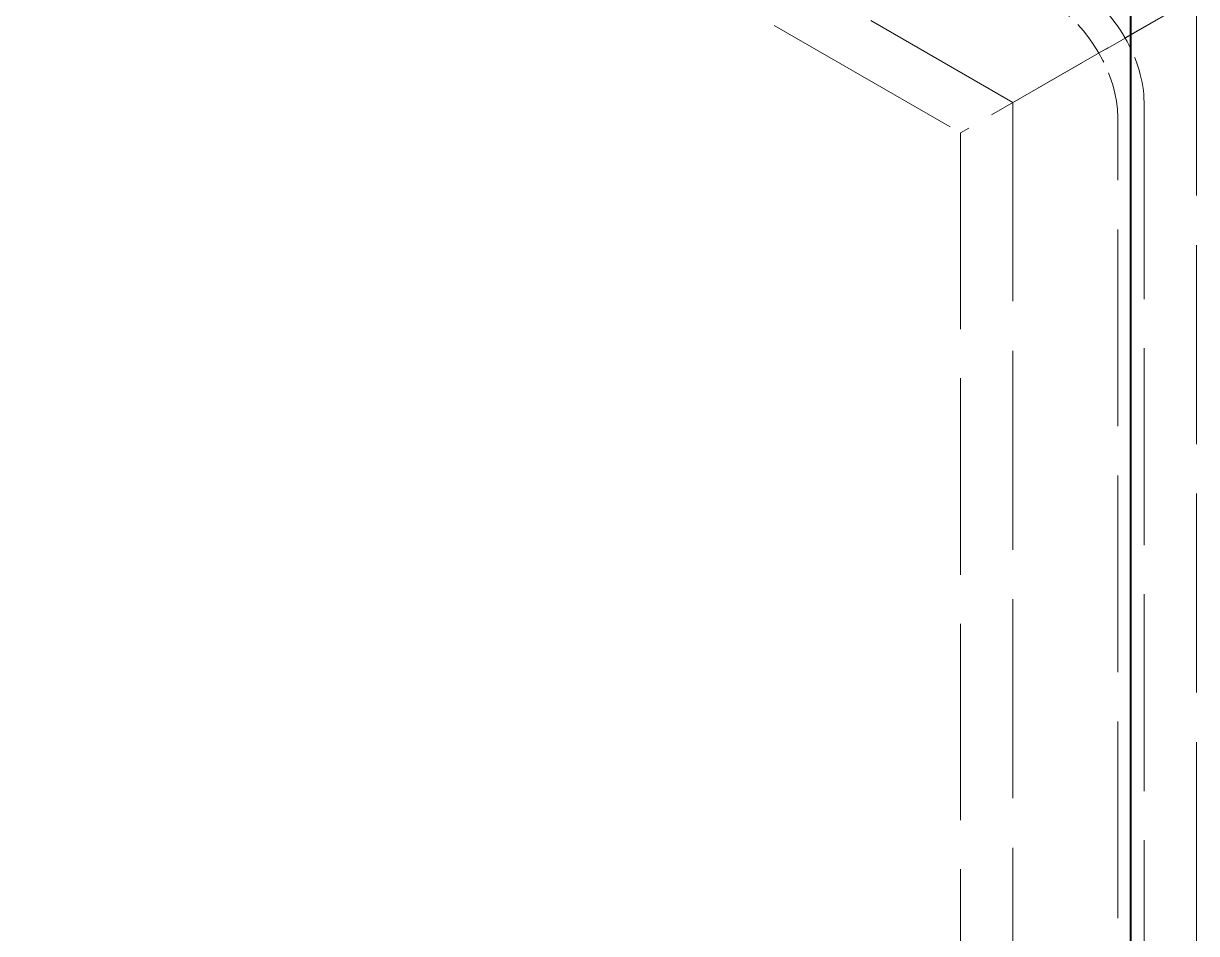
# Model space of a CAD drawing. Header units: millimetres. Extents: x 0 to 2378, y 0 to 1682.
# Drawn here: x 2199.67 to 2224.97, y 1445.13 to 1464.76 of the extents above; entities that cross this region are included whole.
import ezdxf

# ---------------------------------------------------------------- set-up
doc = ezdxf.new("R2010")
doc.units = ezdxf.units.MM
doc.header["$LTSCALE"] = 2
doc.linetypes.add('DASHED', pattern=[0.2067, 0.1654, -0.0413])
doc.layers.add('가려진 것(ISO)', color=2, linetype='DASHED', lineweight=18)
doc.layers.add('가시적인 것(ISO)', color=3, linetype='Continuous', lineweight=40)

msp = doc.modelspace()

# ---------------------------------------------------------------- linework, layer by layer
at = {"layer": '가려진 것(ISO)', "ltscale": 12.912267}
msp.add_line((2111.5454, 1526.0902), (2221.0055, 1463.0563), dxfattribs=at)
at = {"layer": '가려진 것(ISO)', "ltscale": 13.235192}
msp.add_line((2111.5454, 1524.7846), (2219.8741, 1462.4022), dxfattribs=at)
at = {"layer": '가려진 것(ISO)', "ltscale": 6.856808}
msp.add_line((2224.9653, 1465.334), (2219.8741, 1462.4022), dxfattribs=at)
at = {"layer": '가려진 것(ISO)', "ltscale": 5.33305}
msp.add_line((2224.9653, 1465.3366), (2221.0055, 1463.0563), dxfattribs=at)
at = {"layer": '가려진 것(ISO)', "ltscale": 12.965651}
for p, q in [((2224.9653, 1465.3366), (2224.9653, 1355.7853)), ((2221.0055, 1463.0563), (2221.0055, 1353.505))]:
    msp.add_line(p, q, dxfattribs=at)
at = {"layer": '가려진 것(ISO)', "ltscale": 12.83912}
for p, q in [((2223.8339, 1463.0626), (2223.8339, 1350.2411)), ((2223.2682, 1349.9153), (2223.2682, 1462.7368))]:
    msp.add_line(p, q, dxfattribs=at)
at = {"layer": '가려진 것(ISO)', "ltscale": 12.810837}
msp.add_line((2219.8741, 1462.4022), (2219.8741, 1354.159), dxfattribs=at)
at = {"layer": '가려진 것(ISO)', "ltscale": 2.991791}
for centre, major_axis, start_param, end_param in [((2222.4197, 1463.877), (-0.9981, 1.7332), 3.9289245, 5.4997209), ((2221.854, 1463.5512), (0.9981, -1.7332), 0.7873319, 2.3581282)]:
    msp.add_ellipse(centre, major_axis=major_axis, ratio=0.5780931, start_param=start_param, end_param=end_param, dxfattribs=at)
at = {"layer": '가시적인 것(ISO)'}
msp.add_line((2223.5511, 1340.2803), (2223.5511, 1466.1825), dxfattribs=at)

doc.saveas('drawing.dxf')
